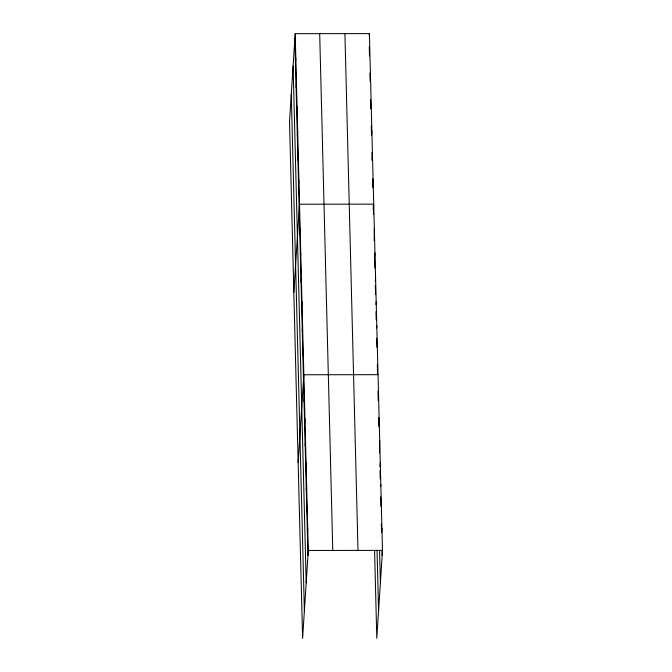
<?xml version="1.0" encoding="UTF-8"?>
<svg xmlns="http://www.w3.org/2000/svg" width="672" height="672" viewBox="0 0 672 672"><rect width="100%" height="100%" fill="white"/><g stroke="black" fill="none" stroke-linecap="round" stroke-linejoin="round"><path stroke-width="1.01" d="M295.201 33.676L289.514 121.607L302.602 638.4L308.288 550.469L295.201 33.676L369.398 33.6L382.486 550.393L376.799 638.324L374.573 550.469M295.487 63.101L295.814 58.036M296.108 87.469L296.436 82.404M296.722 111.829L297.049 106.764M297.343 136.198L297.671 131.124M297.956 160.558L298.284 155.492M298.57 184.918L298.897 179.852M293.832 292.144L299.519 204.221L373.716 204.145L373.388 209.21M299.804 233.646L300.132 228.581M300.426 258.006L300.754 252.941M301.039 282.374L301.367 277.309M301.661 306.734L301.988 301.669M302.274 331.103L302.602 326.038M302.896 355.463L303.223 350.398M298.15 462.689L303.836 374.758L378.034 374.682M304.072 401.789L304.399 396.724M304.626 423.755L304.954 418.69M305.18 445.721L305.508 440.656M305.735 467.678L306.062 462.613M306.289 489.644L306.617 484.579M306.852 511.61L307.18 506.545M307.406 533.576L307.734 528.511M369.264 35.624L369.398 33.6M371.12 108.713L371.246 106.688M371.599 135.106L371.868 131.057M372.481 155.417L372.154 160.482L371.952 152.359M372.775 184.842L373.103 179.777M374.338 228.505L374.186 240.677M374.623 257.939L374.951 252.874M375.304 281.282L375.564 277.234M375.992 304.634L376.186 301.594M376.673 327.986L376.799 325.962M378.395 399.689L378.596 396.648M378.823 423.679L379.151 418.614M379.705 440.58L379.562 452.962M379.999 466.595L380.26 462.538M380.688 486.528L380.822 484.504M381.671 532.484L381.931 528.436M308.288 550.469L382.486 550.393M369.272 46.788L369.508 55.927M369.944 73.181L370.146 81.304M370.608 99.574L370.843 108.713M371.28 125.966L371.515 135.106M372.616 178.752L372.851 187.891M373.288 205.145L373.514 214.284M374.648 258.947L374.884 268.086M375.32 285.348L375.547 294.479M375.984 311.741L376.194 319.855M376.656 338.134L376.883 347.264M377.32 364.526L377.555 373.657M378 391.255L378.235 400.672M378.664 417.404L378.899 426.821M380.016 470.744L380.226 479.111M380.68 496.894L380.915 506.302M381.368 524.084L381.578 532.451M382.032 550.234L382.158 555.458M379.571 550.385L380.394 582.809M377.034 550.318L378.571 610.982M344.912 33.625L358 550.418M319.687 33.65L332.774 550.444M294.874 38.741L307.961 555.534M293.101 66.083L306.197 582.884M291.278 94.256L304.374 611.058"/></g></svg>
